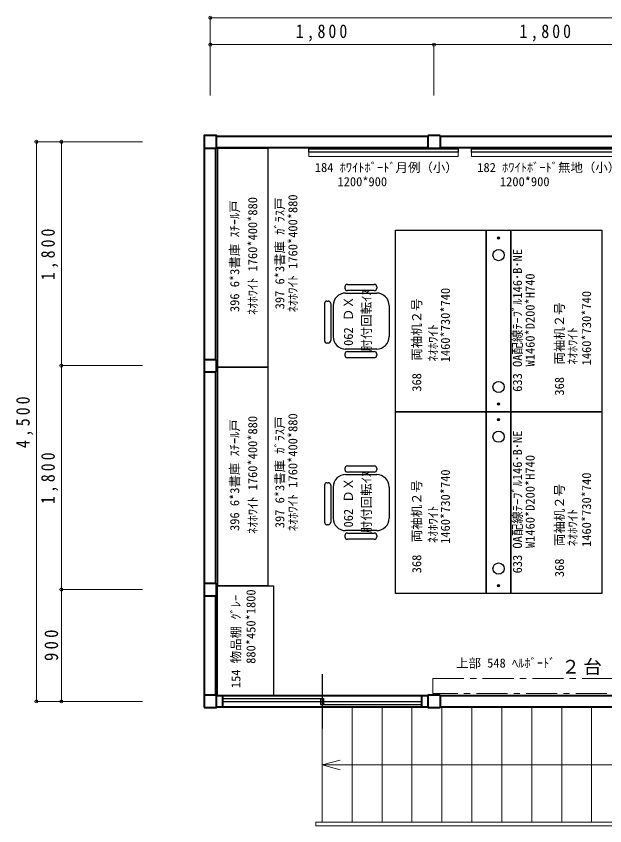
# Model space of a CAD drawing. Units: millimetres at full size, sheet at 1:50. Extents: x -8655 to 8652, y -6913 to 6546.
# Drawn here: x -8655 to -3920, y -113 to 6397 of the extents above; entities that cross this region are included whole.
import ezdxf
from ezdxf.enums import TextEntityAlignment as Align

# ---------------------------------------------------------------- set-up
doc = ezdxf.new("R2010")
doc.units = ezdxf.units.MM
doc.header["$LTSCALE"] = 50
doc.header["$PDMODE"] = 32
doc.header["$PDSIZE"] = 25
doc.linetypes.add('CHAIN1', pattern=[8, 5, -1, 1, -1])
for name, color, linetype, lineweight in [('0-2', 2, 'Continuous', 40), ('0-3', 7, 'Continuous', 25), ('0-F', 4, 'Continuous', 18)]:
    doc.layers.add(name, color=color, linetype=linetype, lineweight=lineweight)
doc.styles.add('ＭＳ ゴシック', font='')
doc.styles.get('ＭＳ ゴシック').set_extended_font_data('MS Gothic')

msp = doc.modelspace()

# ---------------------------------------------------------------- linework, layer by layer
at = {"layer": '0-2'}
for p, q in [((-7044.53, 5431.58), (-5344.53, 5431.58)), ((-5344.53, 5431.58), (-5344.53, 5436.58)), ((-5244.53, 5436.58), (-5344.53, 5436.58)), ((-5244.53, 5431.58), (-5244.53, 5436.58)), ((-5244.53, 5431.58), (-3544.53, 5431.58)), ((-7044.53, 5341.58), (-5344.53, 5341.58)), ((-5244.53, 5341.58), (-3544.53, 5341.58)), ((-7139.53, 3636.58), (-7139.53, 5336.58)), ((-7049.53, 3636.58), (-7049.53, 5336.58)), ((-5344.53, 5336.58), (-5244.53, 5336.58)), ((-7139.53, 3636.58), (-7144.53, 3636.58)), ((-7144.53, 3636.58), (-7144.53, 3536.58)), ((-7044.53, 3536.58), (-7044.53, 3636.58)), ((-7139.53, 3536.58), (-7144.53, 3536.58)), ((-7139.53, 1836.58), (-7139.53, 3536.58)), ((-7049.53, 1836.58), (-7049.53, 3536.58)), ((-7139.53, 1836.58), (-7144.53, 1836.58)), ((-7144.53, 1836.58), (-7144.53, 1736.58)), ((-7044.53, 1736.58), (-7044.53, 1836.58)), ((-7139.53, 1736.58), (-7144.53, 1736.58)), ((-7139.53, 936.58), (-7139.53, 1736.58)), ((-7049.53, 936.58), (-7049.53, 1736.58)), ((-5344.53, 931.58), (-7044.53, 931.58)), ((-6994.53, 931.58), (-6994.53, 841.58)), ((-5394.53, 931.58), (-5394.53, 841.58)), ((-5344.53, 931.58), (-5344.53, 936.58)), ((-5244.53, 936.58), (-5344.53, 936.58)), ((-5244.53, 931.58), (-5244.53, 936.58)), ((-3544.53, 931.58), (-5244.53, 931.58)), ((-5344.53, 841.58), (-7044.53, 841.58)), ((-5344.53, 836.58), (-5244.53, 836.58)), ((-3544.53, 841.58), (-5244.53, 841.58))]:
    msp.add_line(p, q, dxfattribs=at)
at = {"layer": '0-2', "color": 7, "lineweight": 25}
for p, q in [((-6194.53, 1104.71), (-6194.53, 668.46)), ((-6994.54, 911.58), (-6182.03, 911.58)), ((-6207.03, 911.58), (-6207.03, 861.58)), ((-6182.03, 911.58), (-6182.03, 861.58)), ((-6994.54, 886.58), (-5394.53, 886.58)), ((-6207.03, 861.58), (-5394.53, 861.58))]:
    msp.add_line(p, q, dxfattribs=at)
at = {"layer": '0-2', "color": 4, "lineweight": 18}
for p, q in [((-6194.53, 841.58), (-6194.53, -83.42)), ((-5953.63, 841.13), (-5953.63, -83.42)), ((-5712.72, 840.67), (-5712.72, -83.42)), ((-5471.81, 840.22), (-5471.81, -83.42)), ((-5230.9, 839.77), (-5230.9, -83.42)), ((-4989.99, 839.31), (-4989.99, -83.42)), ((-4749.08, 838.86), (-4749.08, -83.42)), ((-4508.17, 838.4), (-4508.17, -83.42)), ((-4267.26, 837.95), (-4267.26, -83.42)), ((-4026.35, 837.49), (-4026.35, -83.42)), ((-6194.53, 376.58), (-6049.65, 415.41)), ((-3544.53, 376.58), (-6194.53, 376.58)), ((-6194.53, 376.58), (-6049.65, 337.76)), ((-6244.53, -83.42), (-6244.53, -113.42)), ((-6244.53, -113.42), (6455.47, -113.42))]:
    msp.add_line(p, q, dxfattribs=at)
at = {"layer": '0-2'}
for points in [[(-7144.53, 5336.58), (-7044.53, 5336.58), (-7044.53, 5436.58), (-7144.53, 5436.58)], [(-7144.53, 836.58), (-7044.53, 836.58), (-7044.53, 936.58), (-7144.53, 936.58)]]:
    msp.add_lwpolyline(points, close=True, dxfattribs=at)
for points in [[(-5344.53, 5431.58), (-5344.53, 5341.58), (-5344.53, 5336.58)], [(-5244.53, 5431.58), (-5244.53, 5341.58), (-5244.53, 5336.58)], [(-7139.53, 3636.58), (-7049.53, 3636.58), (-7044.53, 3636.58)], [(-7139.53, 3536.58), (-7049.53, 3536.58), (-7044.53, 3536.58)], [(-7139.53, 1836.58), (-7049.53, 1836.58), (-7044.53, 1836.58)], [(-7139.53, 1736.58), (-7049.53, 1736.58), (-7044.53, 1736.58)], [(-5344.53, 931.58), (-5344.53, 841.58), (-5344.53, 836.58)], [(-5244.53, 931.58), (-5244.53, 841.58), (-5244.53, 836.58)]]:
    msp.add_lwpolyline(points, dxfattribs=at)
at = {"layer": '0-2', "color": 4, "lineweight": 18}
msp.add_lwpolyline([(-6244.53, -83.42), (6455.47, -83.42), (6455.47, -113.42)], dxfattribs=at)
at = {"layer": '0-3', "color": 4, "lineweight": 18}
for p, q in [((-6300.51, 5304.03), (-6300.51, 5269.03)), ((-5100.51, 5304.03), (-5100.51, 5269.03)), ((-4993.76, 5304.03), (-4993.76, 5269.03)), ((-6300.51, 5269.03), (-5100.51, 5269.03)), ((-4993.76, 5269.03), (-3793.76, 5269.03)), ((-4776.56, 4614.11), (-4781.3, 4614.11)), ((-4776.56, 4611.34), (-4781.29, 4611.34)), ((-4776.56, 4614.11), (-4776.56, 4618.63)), ((-4776.56, 4606.84), (-4776.56, 4611.34)), ((-4773.78, 4614.11), (-4773.78, 4618.5)), ((-4769.62, 4614.11), (-4773.78, 4614.11)), ((-4773.78, 4606.97), (-4773.78, 4611.34)), ((-4769.62, 4611.34), (-4773.78, 4611.34)), ((-4776.56, 3279.11), (-4781.3, 3279.11)), ((-4776.56, 3276.34), (-4781.29, 3276.34)), ((-4776.56, 3279.11), (-4776.56, 3283.63)), ((-4776.56, 3271.84), (-4776.56, 3276.34)), ((-4773.78, 3279.11), (-4773.78, 3283.5)), ((-4769.62, 3279.11), (-4773.78, 3279.11)), ((-4773.78, 3271.97), (-4773.78, 3276.34)), ((-4769.62, 3276.34), (-4773.78, 3276.34)), ((-4776.56, 3154.11), (-4781.3, 3154.11)), ((-4776.56, 3151.34), (-4781.29, 3151.34)), ((-4776.56, 3154.11), (-4776.56, 3158.63)), ((-4776.56, 3146.84), (-4776.56, 3151.34)), ((-4773.78, 3154.11), (-4773.78, 3158.5)), ((-4769.62, 3154.11), (-4773.78, 3154.11)), ((-4769.62, 3151.34), (-4773.78, 3151.34)), ((-4773.78, 3146.97), (-4773.78, 3151.34)), ((-4776.56, 1819.11), (-4776.56, 1823.63)), ((-4773.78, 1819.11), (-4773.78, 1823.5)), ((-4776.56, 1819.11), (-4781.3, 1819.11)), ((-4776.56, 1816.34), (-4781.29, 1816.34)), ((-4776.56, 1811.84), (-4776.56, 1816.34)), ((-4769.62, 1819.11), (-4773.78, 1819.11)), ((-4769.62, 1816.34), (-4773.78, 1816.34)), ((-4773.78, 1811.97), (-4773.78, 1816.34))]:
    msp.add_line(p, q, dxfattribs=at)
at = {"layer": '0-3'}
for p, q in [((-5991.14, 4240.24), (-5774.68, 4240.24)), ((-6011.14, 4220.24), (-6011.14, 4210.24)), ((-6005.46, 4170.24), (-5755.46, 4170.24)), ((-5774.68, 4190.24), (-5991.14, 4190.24)), ((-5754.69, 4220.24), (-5754.69, 4210.24)), ((-6155.46, 4105.41), (-6145.46, 4105.41)), ((-6175.46, 4085.41), (-6175.46, 3787.65)), ((-6125.46, 4085.41), (-6125.46, 3787.65)), ((-6105.46, 4070.24), (-6105.46, 3820.24)), ((-5655.46, 4070.24), (-5655.46, 3820.24)), ((-6145.46, 3767.65), (-6155.46, 3767.65)), ((-5755.46, 3720.24), (-6005.46, 3720.24)), ((-6011.14, 3680.23), (-6011.14, 3670.23)), ((-5991.14, 3700.23), (-5774.68, 3700.23)), ((-5774.68, 3650.24), (-5991.14, 3650.24)), ((-5754.69, 3680.23), (-5754.69, 3670.23)), ((-5605.46, 3215.23), (-4875.46, 3215.23)), ((-5605.46, 1755.23), (-5605.46, 3215.23)), ((-4875.46, 3215.24), (-4675.46, 3215.24)), ((-4875.46, 1755.23), (-4875.46, 3215.24)), ((-4875.46, 3215.23), (-4875.46, 1755.23)), ((-4675.46, 3215.24), (-3945.46, 3215.24)), ((-4675.46, 1755.24), (-4675.46, 3215.24)), ((-4675.46, 3215.24), (-4675.46, 1755.23)), ((-3945.46, 3215.24), (-3945.46, 1755.24)), ((-6011.14, 2760.24), (-6011.14, 2750.24)), ((-5991.14, 2780.24), (-5774.68, 2780.24)), ((-5754.69, 2760.24), (-5754.69, 2750.24)), ((-6005.46, 2710.23), (-5755.46, 2710.23)), ((-5774.68, 2730.23), (-5991.14, 2730.23)), ((-6175.46, 2625.41), (-6175.46, 2327.64)), ((-6155.46, 2645.41), (-6145.46, 2645.41)), ((-6125.46, 2625.41), (-6125.46, 2327.64)), ((-6105.46, 2610.24), (-6105.46, 2360.24)), ((-5655.46, 2610.24), (-5655.46, 2360.24)), ((-6145.46, 2307.64), (-6155.46, 2307.64)), ((-6011.14, 2220.23), (-6011.14, 2210.23)), ((-5755.46, 2260.24), (-6005.46, 2260.24)), ((-5991.14, 2240.23), (-5774.68, 2240.23)), ((-5754.69, 2220.23), (-5754.69, 2210.23)), ((-5774.68, 2190.23), (-5991.14, 2190.23)), ((-4875.46, 1755.23), (-5605.46, 1755.23)), ((-4675.46, 1755.23), (-4875.46, 1755.23)), ((-3945.46, 1755.24), (-4675.46, 1755.24))]:
    msp.add_line(p, q, dxfattribs=at)
for points in [[(-6631.98, 3574.89), (-7031.98, 3574.89), (-7031.98, 5334.89), (-6631.98, 5334.89)], [(-6300.51, 5304.03), (-6300.51, 5329.03), (-5100.51, 5329.03), (-5100.51, 5304.03)], [(-4993.76, 5304.03), (-4993.76, 5329.03), (-3793.76, 5329.03), (-3793.76, 5304.03)], [(-4875.46, 3215.24), (-5605.46, 3215.24), (-5605.46, 4675.24), (-4875.46, 4675.24)], [(-4675.46, 3215.24), (-4875.46, 3215.24), (-4875.46, 4675.24), (-4675.46, 4675.24)], [(-3945.46, 3215.24), (-4675.46, 3215.24), (-4675.46, 4675.24), (-3945.46, 4675.24)], [(-6631.98, 1814.89), (-7031.98, 1814.89), (-7031.98, 3574.89), (-6631.98, 3574.89)], [(-6585.58, 935.15), (-7035.58, 935.15), (-7035.58, 1815.15), (-6585.58, 1815.15)]]:
    msp.add_lwpolyline(points, close=True, dxfattribs=at)
at = {"layer": '0-3', "color": 4, "linetype": 'CHAIN1', "lineweight": 18}
msp.add_lwpolyline([(-5303.44, 949.81), (-5303.44, 1069.81), (-3503.44, 1069.81), (-3503.44, 949.81)], close=True, dxfattribs=at)
at = {"layer": '0-3', "color": 4, "lineweight": 18}
for centre, radius in [((-4775.46, 4612.74), 10), ((-4775.46, 4612.74), 6), ((-4775.46, 3277.74), 10), ((-4775.46, 3277.74), 6), ((-4775.46, 3152.74), 10), ((-4775.46, 3152.74), 6), ((-4775.46, 1817.73), 10), ((-4775.46, 1817.73), 6)]:
    msp.add_circle(centre, radius, dxfattribs=at)
at = {"layer": '0-3'}
for centre in [(-4775.46, 4475.24), (-4775.46, 3415.24), (-4775.46, 3015.24), (-4775.46, 1955.23)]:
    msp.add_circle(centre, 45, dxfattribs=at)
for centre, radius, start, end in [((-5991.14, 4220.24), 20, 90, 180), ((-5774.68, 4220.24), 20, 0, 90), ((-6005.46, 4070.24), 100, 90, 180), ((-5991.14, 4210.24), 20, 180, 270), ((-5774.68, 4210.24), 20, 270, 0), ((-5755.46, 4070.24), 100, 0, 90), ((-6155.46, 4085.41), 20, 90, 180), ((-6145.46, 4085.41), 20, 0, 90), ((-6155.46, 3787.65), 20, 180, 270), ((-6155.46, 3787.65), 20, 180, 270), ((-6145.46, 3787.65), 20, 270, 0), ((-6005.46, 3820.24), 100, 180, 270), ((-5755.46, 3820.24), 100, 270, 0), ((-5991.14, 3680.23), 20, 90, 180), ((-5991.14, 3670.23), 20, 180, 270), ((-5774.68, 3680.23), 20, 0, 90), ((-5774.68, 3670.23), 20, 270, 0), ((-5991.14, 2760.24), 20, 90, 180), ((-5991.14, 2750.24), 20, 180, 270), ((-5774.68, 2760.24), 20, 0, 90), ((-5774.68, 2750.24), 20, 270, 0), ((-6005.46, 2610.24), 100, 90, 180), ((-5755.46, 2610.24), 100, 0, 90), ((-6155.46, 2625.41), 20, 90, 180), ((-6145.46, 2625.41), 20, 0, 90), ((-6005.46, 2360.24), 100, 180, 270), ((-5755.46, 2360.24), 100, 270, 0), ((-6155.46, 2327.64), 20, 180, 270), ((-6155.46, 2327.64), 20, 180, 270), ((-6145.46, 2327.64), 20, 270, 0), ((-5991.14, 2220.23), 20, 90, 180), ((-5774.68, 2220.23), 20, 0, 90), ((-5991.14, 2210.23), 20, 180, 270), ((-5774.68, 2210.23), 20, 270, 0)]:
    msp.add_arc(centre, radius, start, end, dxfattribs=at)
at = {"layer": '0-F'}
for p, q in [((7305.47, 6384.1), (-7094.53, 6384.1)), ((-7094.53, 6384.1), (-7094.53, 5757.76)), ((-7094.53, 6167.7), (-5294.53, 6167.7)), ((-7094.53, 6167.7), (-7094.53, 5757.76)), ((-5294.53, 6167.7), (-5294.53, 5757.76)), ((-5294.53, 6167.7), (-3494.53, 6167.7)), ((-8493.26, 886.58), (-8493.26, 5386.58)), ((-8493.26, 5386.58), (-8291.93, 5386.58)), ((-8291.93, 5386.58), (-8291.93, 3586.58)), ((-8291.93, 5386.58), (-7639.75, 5386.58)), ((-8291.93, 3586.58), (-7639.75, 3586.58)), ((-8291.93, 3586.58), (-8291.93, 1786.58)), ((-8291.93, 1786.58), (-7639.75, 1786.58)), ((-8291.93, 1786.58), (-8291.93, 886.58)), ((-8493.26, 886.58), (-8291.93, 886.58)), ((-8291.93, 886.58), (-7639.75, 886.58))]:
    msp.add_line(p, q, dxfattribs=at)
for p in [(-7094.53, 6384.1), (-7094.53, 6167.7), (-5294.53, 6167.7), (-8493.26, 5386.58), (-8291.93, 5386.58), (-8291.93, 3586.58), (-8291.93, 1786.58), (-8493.26, 886.58), (-8291.93, 886.58)]:
    msp.add_point(p, dxfattribs=at)

# ---------------------------------------------------------------- texts
at = {"layer": '0-3', "color": 4, "style": 'ＭＳ ゴシック'}
for s, p in [('184 ﾎﾜｲﾄﾎﾞｰﾄﾞ月例（小）', (-6252.93, 5121.45)), ('182 ﾎﾜｲﾄﾎﾞｰﾄﾞ無地（小）', (-4946.17, 5121.45)), ('1200*900', (-6070.65, 5007.53)), ('1200*900', (-4763.9, 5007.53)), ('上部 548 ﾍﾙﾎﾞｰﾄﾞ', (-5116.65, 1136.83))]:
    msp.add_text(s, height=73.31, dxfattribs=at).set_placement(p, align=Align.BOTTOM_LEFT)
for s, p in [('ﾈｵﾎﾜｲﾄ 1760*400*880', (-6371.44, 4015.26)), ('396 6*3書庫 ｽﾁｰﾙ戸', (-6839.24, 4017.46)), ('ﾈｵﾎﾜｲﾄ 1760*400*880', (-6694.76, 3994.19)), ('397 6*3書庫 ｶﾞﾗｽ戸', (-6476.29, 4039.72)), ('633 OA配線ﾃｰﾌﾞﾙ146･B･NE', (-4564.81, 3376.43)), ('W1460*D200*H740', (-4462.91, 3580.22)), ('肘付回転ｲｽ', (-5779.93, 3699.9)), ('1460*730*740', (-5144.59, 3613.82)), ('1460*730*740', (-4009.07, 3588.91)), ('062 ＤＸ', (-5924.7, 3745.41)), ('368\u3000両袖机２号', (-5375.03, 3377.16)), ('368\u3000両袖机２号', (-4227.05, 3346.02)), ('ﾈｵﾎﾜｲﾄ', (-5244.24, 3620.05)), ('ﾈｵﾎﾜｲﾄ', (-4121.18, 3595.14)), ('ﾈｵﾎﾜｲﾄ 1760*400*880', (-6371.44, 2255.26)), ('396 6*3書庫 ｽﾁｰﾙ戸', (-6839.24, 2257.46)), ('ﾈｵﾎﾜｲﾄ 1760*400*880', (-6694.76, 2234.19)), ('397 6*3書庫 ｶﾞﾗｽ戸', (-6476.29, 2279.72)), ('633 OA配線ﾃｰﾌﾞﾙ146･B･NE', (-4564.81, 1916.42)), ('W1460*D200*H740', (-4462.91, 2120.22)), ('肘付回転ｲｽ', (-5779.93, 2239.9)), ('1460*730*740', (-5144.59, 2153.82)), ('1460*730*740', (-4009.07, 2128.91)), ('062 ＤＸ', (-5924.7, 2285.4)), ('368\u3000両袖机２号', (-5375.03, 1917.16)), ('368\u3000両袖机２号', (-4227.05, 1886.02)), ('ﾈｵﾎﾜｲﾄ', (-5244.24, 2160.05)), ('ﾈｵﾎﾜｲﾄ', (-4121.18, 2135.14)), ('880*450*1800', (-6708.69, 1189.2)), ('154 物品棚 ｸﾞﾚｰ', (-6829.56, 993.94))]:
    msp.add_text(s, height=73.31, rotation=90, dxfattribs=at).set_placement(p, align=Align.BOTTOM_LEFT)
at = {"layer": '0-3', "insert": (-4269.41, 1098.53), "char_height": 110, "attachment_point": 7, "style": 'ＭＳ ゴシック'}
msp.add_mtext('\\T1.17;２台', dxfattribs=at)
at = {"layer": '0-F', "color": 7, "char_height": 110, "attachment_point": 7, "style": 'ＭＳ ゴシック'}
for insert in [(-6407.03, 6192.7), (-4607.03, 6192.7)]:
    msp.add_mtext('\\T1.38;\\W0.85;1,800', dxfattribs=dict(at, insert=insert))
at = {"layer": '0-F', "color": 7, "char_height": 110, "attachment_point": 7, "rotation": 90, "style": 'ＭＳ ゴシック'}
for s, insert in [('\\T1.38;\\W0.85;1,800', (-8316.93, 4274.08)), ('\\T1.38;\\W0.85;4,500', (-8518.26, 2924.08)), ('\\T1.38;\\W0.85;1,800', (-8316.93, 2474.08)), ('\\T1.38;\\W0.9;900', (-8316.93, 1211.58))]:
    msp.add_mtext(s, dxfattribs=dict(at, insert=insert))

doc.saveas('drawing.dxf')
